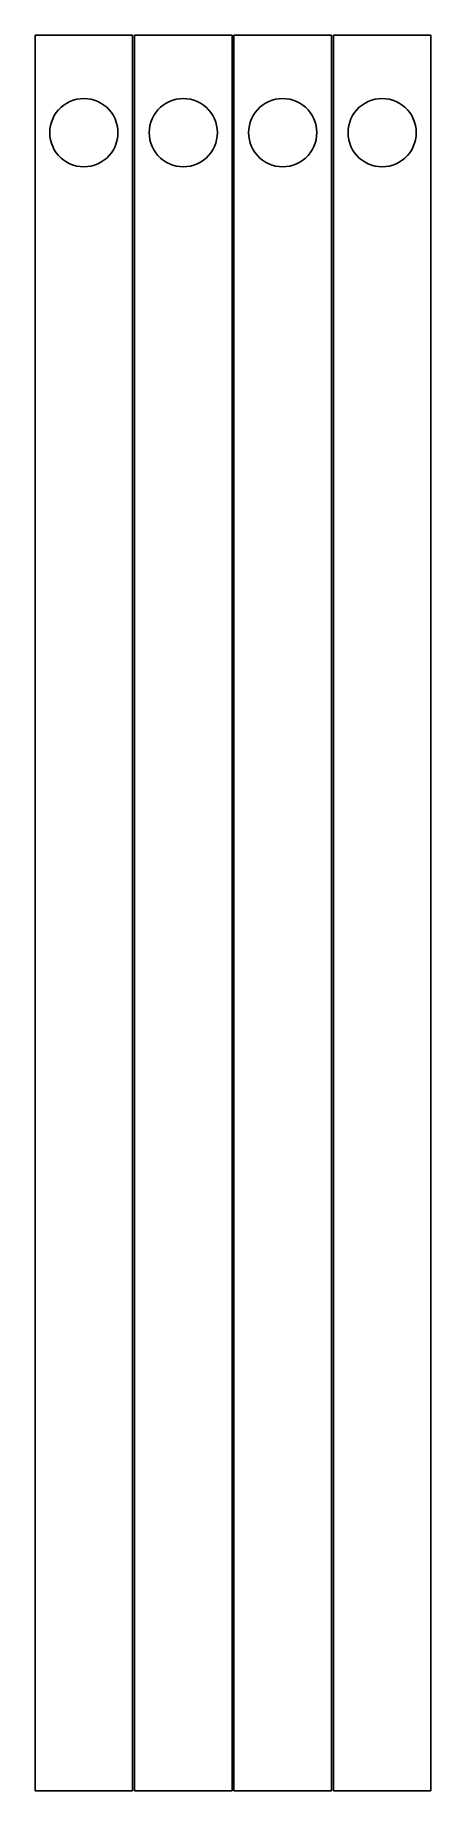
# Model space of a CAD drawing. Header units: metres. Extents: x -2.5 to 17.8, y -45 to 45.
import ezdxf

# ---------------------------------------------------------------- set-up
doc = ezdxf.new("R2010")
doc.units = ezdxf.units.M

msp = doc.modelspace()

# ---------------------------------------------------------------- linework, layer by layer
for p, q in [((2.5, 45), (-2.5, 45)), ((-2.5, 45), (-2.5, -45)), ((2.5, -45), (2.5, 45)), ((7.59999, 45), (2.59999, 45)), ((2.59999, 45), (2.59999, -45)), ((7.59999, -45), (7.59999, 45)), ((12.7, 45), (7.7, 45)), ((7.7, 45), (7.7, -45)), ((12.7, -45), (12.7, 45)), ((17.8, 45), (12.8, 45)), ((12.8, 45), (12.8, -45)), ((17.8, -45), (17.8, 45)), ((-1.17097, 41.3005), (-1.02861, 41.4158)), ((-1.02861, 41.4158), (-0.875, 41.5155)), ((-0.875, 41.5155), (-0.711777, 41.5987)), ((-0.711777, 41.5987), (-0.540771, 41.6643)), ((-0.540771, 41.6643), (-0.363831, 41.7117)), ((-0.363831, 41.7117), (-0.182922, 41.7404)), ((-0.182922, 41.7404), (0, 41.75)), ((0, 41.75), (0.182922, 41.7404)), ((0.182922, 41.7404), (0.363831, 41.7117)), ((0.363831, 41.7117), (0.540771, 41.6643)), ((0.540771, 41.6643), (0.711777, 41.5987)), ((0.711777, 41.5987), (0.875, 41.5155)), ((0.875, 41.5155), (1.02861, 41.4158)), ((1.02861, 41.4158), (1.17097, 41.3005)), ((3.92902, 41.3005), (4.07138, 41.4158)), ((4.07138, 41.4158), (4.22499, 41.5155)), ((4.22499, 41.5155), (4.38821, 41.5987)), ((4.38821, 41.5987), (4.55922, 41.6643)), ((4.55922, 41.6643), (4.73616, 41.7117)), ((4.73616, 41.7117), (4.91707, 41.7404)), ((4.91707, 41.7404), (5.09999, 41.75)), ((5.09999, 41.75), (5.28291, 41.7404)), ((5.28291, 41.7404), (5.46382, 41.7117)), ((5.46382, 41.7117), (5.64076, 41.6643)), ((5.64076, 41.6643), (5.81177, 41.5987)), ((5.81177, 41.5987), (5.97499, 41.5155)), ((5.97499, 41.5155), (6.1286, 41.4158)), ((6.1286, 41.4158), (6.27097, 41.3005)), ((9.02902, 41.3005), (9.17139, 41.4158)), ((9.17139, 41.4158), (9.325, 41.5155)), ((9.325, 41.5155), (9.48822, 41.5987)), ((9.48822, 41.5987), (9.65923, 41.6643)), ((9.65923, 41.6643), (9.83617, 41.7117)), ((9.83617, 41.7117), (10.0171, 41.7404)), ((10.0171, 41.7404), (10.2, 41.75)), ((10.2, 41.75), (10.3829, 41.7404)), ((10.3829, 41.7404), (10.5638, 41.7117)), ((10.5638, 41.7117), (10.7408, 41.6643)), ((10.7408, 41.6643), (10.9118, 41.5987)), ((10.9118, 41.5987), (11.075, 41.5155)), ((11.075, 41.5155), (11.2286, 41.4158)), ((11.2286, 41.4158), (11.371, 41.3005)), ((14.129, 41.3005), (14.2714, 41.4158)), ((14.2714, 41.4158), (14.425, 41.5155)), ((14.425, 41.5155), (14.5882, 41.5987)), ((14.5882, 41.5987), (14.7592, 41.6643)), ((14.7592, 41.6643), (14.9362, 41.7117)), ((14.9362, 41.7117), (15.1171, 41.7404)), ((15.1171, 41.7404), (15.3, 41.75)), ((15.3, 41.75), (15.4829, 41.7404)), ((15.4829, 41.7404), (15.6638, 41.7117)), ((15.6638, 41.7117), (15.8408, 41.6643)), ((15.8408, 41.6643), (16.0118, 41.5987)), ((16.0118, 41.5987), (16.175, 41.5155)), ((16.175, 41.5155), (16.3286, 41.4158)), ((16.3286, 41.4158), (16.471, 41.3005)), ((-1.71175, 40.3638), (-1.66434, 40.5408)), ((-1.66434, 40.5408), (-1.59869, 40.7118)), ((-1.59869, 40.7118), (-1.51553, 40.875)), ((-1.51553, 40.875), (-1.41577, 41.0286)), ((-1.41577, 41.0286), (-1.30049, 41.171)), ((-1.30049, 41.171), (-1.17097, 41.3005)), ((1.17097, 41.3005), (1.30049, 41.171)), ((1.30049, 41.171), (1.41577, 41.0286)), ((1.41577, 41.0286), (1.51553, 40.875)), ((1.51553, 40.875), (1.59869, 40.7118)), ((1.59869, 40.7118), (1.66434, 40.5408)), ((1.66434, 40.5408), (1.71175, 40.3638)), ((3.38824, 40.3638), (3.43565, 40.5408)), ((3.43565, 40.5408), (3.5013, 40.7118)), ((3.5013, 40.7118), (3.58446, 40.875)), ((3.58446, 40.875), (3.68422, 41.0286)), ((3.68422, 41.0286), (3.7995, 41.171)), ((3.7995, 41.171), (3.92902, 41.3005)), ((6.27097, 41.3005), (6.40048, 41.171)), ((6.40048, 41.171), (6.51576, 41.0286)), ((6.51576, 41.0286), (6.61552, 40.875)), ((6.61552, 40.875), (6.69868, 40.7118)), ((6.69868, 40.7118), (6.76433, 40.5408)), ((6.76433, 40.5408), (6.81174, 40.3638)), ((8.48825, 40.3638), (8.53566, 40.5408)), ((8.53566, 40.5408), (8.6013, 40.7118)), ((8.6013, 40.7118), (8.68446, 40.875)), ((8.68446, 40.875), (8.78423, 41.0286)), ((8.78423, 41.0286), (8.89951, 41.171)), ((8.89951, 41.171), (9.02902, 41.3005)), ((11.371, 41.3005), (11.5005, 41.171)), ((11.5005, 41.171), (11.6158, 41.0286)), ((11.6158, 41.0286), (11.7155, 40.875)), ((11.7155, 40.875), (11.7987, 40.7118)), ((11.7987, 40.7118), (11.8643, 40.5408)), ((11.8643, 40.5408), (11.9117, 40.3638)), ((13.5882, 40.3638), (13.6357, 40.5408)), ((13.6357, 40.5408), (13.7013, 40.7118)), ((13.7013, 40.7118), (13.7845, 40.875)), ((13.7845, 40.875), (13.8842, 41.0286)), ((13.8842, 41.0286), (13.9995, 41.171)), ((13.9995, 41.171), (14.129, 41.3005)), ((16.471, 41.3005), (16.6005, 41.171)), ((16.6005, 41.171), (16.7158, 41.0286)), ((16.7158, 41.0286), (16.8155, 40.875)), ((16.8155, 40.875), (16.8987, 40.7118)), ((16.8987, 40.7118), (16.9643, 40.5408)), ((16.9643, 40.5408), (17.0117, 40.3638)), ((-1.75, 40), (-1.7404, 40.1829)), ((-1.7404, 39.8171), (-1.75, 40)), ((-1.7404, 40.1829), (-1.71175, 40.3638)), ((-1.71175, 39.6362), (-1.7404, 39.8171)), ((-1.66434, 39.4592), (-1.71175, 39.6362)), ((1.71175, 39.6362), (1.66434, 39.4592)), ((1.71175, 40.3638), (1.7404, 40.1829)), ((1.7404, 39.8171), (1.71175, 39.6362)), ((1.7404, 40.1829), (1.75, 40)), ((1.75, 40), (1.7404, 39.8171)), ((3.34999, 40), (3.35959, 40.1829)), ((3.35959, 39.8171), (3.34999, 40)), ((3.35959, 40.1829), (3.38824, 40.3638)), ((3.38824, 39.6362), (3.35959, 39.8171)), ((3.43565, 39.4592), (3.38824, 39.6362)), ((6.81174, 39.6362), (6.76433, 39.4592)), ((6.81174, 40.3638), (6.84039, 40.1829)), ((6.84039, 39.8171), (6.81174, 39.6362)), ((6.84039, 40.1829), (6.84999, 40)), ((6.84999, 40), (6.84039, 39.8171)), ((8.45, 40), (8.45959, 40.1829)), ((8.45959, 39.8171), (8.45, 40)), ((8.45959, 40.1829), (8.48825, 40.3638)), ((8.48825, 39.6362), (8.45959, 39.8171)), ((8.53566, 39.4592), (8.48825, 39.6362)), ((11.9117, 39.6362), (11.8643, 39.4592)), ((11.9117, 40.3638), (11.9404, 40.1829)), ((11.9404, 39.8171), (11.9117, 39.6362)), ((11.9404, 40.1829), (11.95, 40)), ((11.95, 40), (11.9404, 39.8171)), ((13.55, 40), (13.5596, 40.1829)), ((13.5596, 39.8171), (13.55, 40)), ((13.5596, 40.1829), (13.5882, 40.3638)), ((13.5882, 39.6362), (13.5596, 39.8171)), ((13.6357, 39.4592), (13.5882, 39.6362)), ((17.0117, 39.6362), (16.9643, 39.4592)), ((17.0117, 40.3638), (17.0404, 40.1829)), ((17.0404, 39.8171), (17.0117, 39.6362)), ((17.0404, 40.1829), (17.05, 40)), ((17.05, 40), (17.0404, 39.8171)), ((-1.59869, 39.2882), (-1.66434, 39.4592)), ((-1.51553, 39.125), (-1.59869, 39.2882)), ((-1.41577, 38.9714), (-1.51553, 39.125)), ((-1.30049, 38.829), (-1.41577, 38.9714)), ((-1.17097, 38.6995), (-1.30049, 38.829)), ((1.30049, 38.829), (1.17097, 38.6995)), ((1.41577, 38.9714), (1.30049, 38.829)), ((1.51553, 39.125), (1.41577, 38.9714)), ((1.59869, 39.2882), (1.51553, 39.125)), ((1.66434, 39.4592), (1.59869, 39.2882)), ((3.5013, 39.2882), (3.43565, 39.4592)), ((3.58446, 39.125), (3.5013, 39.2882)), ((3.68422, 38.9714), (3.58446, 39.125)), ((3.7995, 38.829), (3.68422, 38.9714)), ((3.92902, 38.6995), (3.7995, 38.829)), ((6.40048, 38.829), (6.27097, 38.6995)), ((6.51576, 38.9714), (6.40048, 38.829)), ((6.61552, 39.125), (6.51576, 38.9714)), ((6.69868, 39.2882), (6.61552, 39.125)), ((6.76433, 39.4592), (6.69868, 39.2882)), ((8.6013, 39.2882), (8.53566, 39.4592)), ((8.68446, 39.125), (8.6013, 39.2882)), ((8.78423, 38.9714), (8.68446, 39.125)), ((8.89951, 38.829), (8.78423, 38.9714)), ((9.02902, 38.6995), (8.89951, 38.829)), ((11.5005, 38.829), (11.371, 38.6995)), ((11.6158, 38.9714), (11.5005, 38.829)), ((11.7155, 39.125), (11.6158, 38.9714)), ((11.7987, 39.2882), (11.7155, 39.125)), ((11.8643, 39.4592), (11.7987, 39.2882)), ((13.7013, 39.2882), (13.6357, 39.4592)), ((13.7845, 39.125), (13.7013, 39.2882)), ((13.8842, 38.9714), (13.7845, 39.125)), ((13.9995, 38.829), (13.8842, 38.9714)), ((14.129, 38.6995), (13.9995, 38.829)), ((16.6005, 38.829), (16.471, 38.6995)), ((16.7158, 38.9714), (16.6005, 38.829)), ((16.8155, 39.125), (16.7158, 38.9714)), ((16.8987, 39.2882), (16.8155, 39.125)), ((16.9643, 39.4592), (16.8987, 39.2882)), ((-1.02861, 38.5842), (-1.17097, 38.6995)), ((-0.875, 38.4845), (-1.02861, 38.5842)), ((-0.711777, 38.4013), (-0.875, 38.4845)), ((-0.540771, 38.3356), (-0.711777, 38.4013)), ((-0.363831, 38.2882), (-0.540771, 38.3356)), ((-0.182922, 38.2596), (-0.363831, 38.2882)), ((0, 38.25), (-0.182922, 38.2596)), ((0.182922, 38.2596), (0, 38.25)), ((0.363831, 38.2882), (0.182922, 38.2596)), ((0.540771, 38.3356), (0.363831, 38.2882)), ((0.711777, 38.4013), (0.540771, 38.3356)), ((0.875, 38.4845), (0.711777, 38.4013)), ((1.02861, 38.5842), (0.875, 38.4845)), ((1.17097, 38.6995), (1.02861, 38.5842)), ((4.07138, 38.5842), (3.92902, 38.6995)), ((4.22499, 38.4845), (4.07138, 38.5842)), ((4.38821, 38.4013), (4.22499, 38.4845)), ((4.55922, 38.3356), (4.38821, 38.4013)), ((4.73616, 38.2882), (4.55922, 38.3356)), ((4.91707, 38.2596), (4.73616, 38.2882)), ((5.09999, 38.25), (4.91707, 38.2596)), ((5.28291, 38.2596), (5.09999, 38.25)), ((5.46382, 38.2882), (5.28291, 38.2596)), ((5.64076, 38.3356), (5.46382, 38.2882)), ((5.81177, 38.4013), (5.64076, 38.3356)), ((5.97499, 38.4845), (5.81177, 38.4013)), ((6.1286, 38.5842), (5.97499, 38.4845)), ((6.27097, 38.6995), (6.1286, 38.5842)), ((9.17139, 38.5842), (9.02902, 38.6995)), ((9.325, 38.4845), (9.17139, 38.5842)), ((9.48822, 38.4013), (9.325, 38.4845)), ((9.65923, 38.3356), (9.48822, 38.4013)), ((9.83617, 38.2882), (9.65923, 38.3356)), ((10.0171, 38.2596), (9.83617, 38.2882)), ((10.2, 38.25), (10.0171, 38.2596)), ((10.3829, 38.2596), (10.2, 38.25)), ((10.5638, 38.2882), (10.3829, 38.2596)), ((10.7408, 38.3356), (10.5638, 38.2882)), ((10.9118, 38.4013), (10.7408, 38.3356)), ((11.075, 38.4845), (10.9118, 38.4013)), ((11.2286, 38.5842), (11.075, 38.4845)), ((11.371, 38.6995), (11.2286, 38.5842)), ((14.2714, 38.5842), (14.129, 38.6995)), ((14.425, 38.4845), (14.2714, 38.5842)), ((14.5882, 38.4013), (14.425, 38.4845)), ((14.7592, 38.3356), (14.5882, 38.4013)), ((14.9362, 38.2882), (14.7592, 38.3356)), ((15.1171, 38.2596), (14.9362, 38.2882)), ((15.3, 38.25), (15.1171, 38.2596)), ((15.4829, 38.2596), (15.3, 38.25)), ((15.6638, 38.2882), (15.4829, 38.2596)), ((15.8408, 38.3356), (15.6638, 38.2882)), ((16.0118, 38.4013), (15.8408, 38.3356)), ((16.175, 38.4845), (16.0118, 38.4013)), ((16.3286, 38.5842), (16.175, 38.4845)), ((16.471, 38.6995), (16.3286, 38.5842)), ((-2.5, -45), (2.5, -45)), ((2.59999, -45), (7.59999, -45)), ((7.7, -45), (12.7, -45)), ((12.8, -45), (17.8, -45))]:
    msp.add_line(p, q)

doc.saveas('drawing.dxf')
